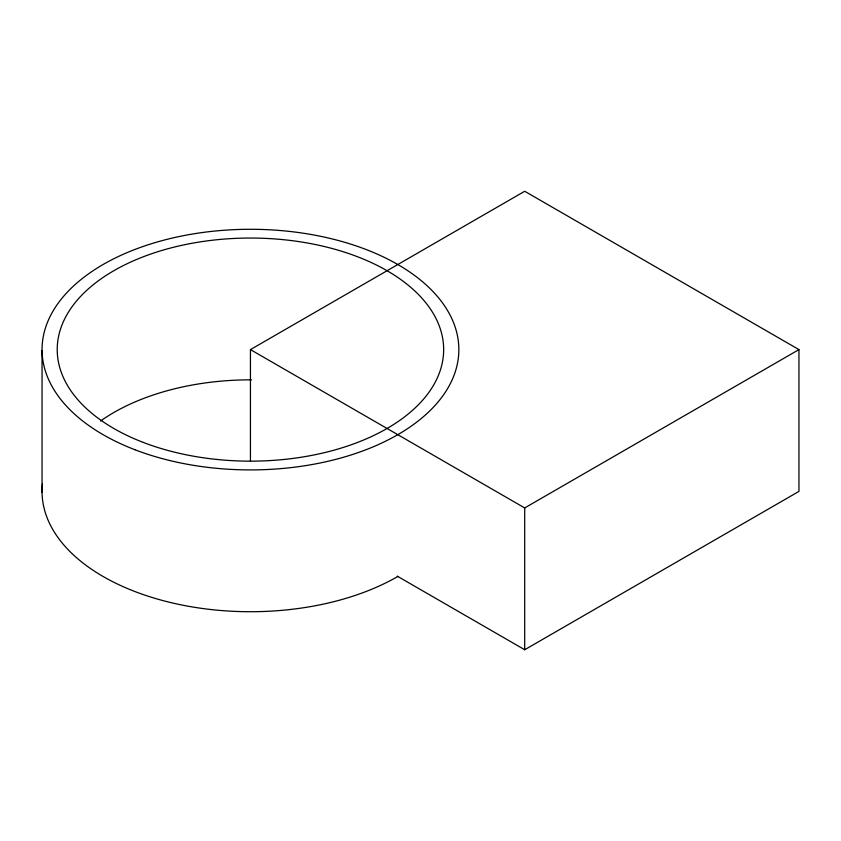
<?xml version="1.0" encoding="UTF-8"?>
<svg xmlns="http://www.w3.org/2000/svg" width="841" height="841" viewBox="0 0 841 841"><rect width="100%" height="100%" fill="white"/><g stroke="black" fill="none" stroke-linecap="round" stroke-linejoin="round"><path stroke-width="1.26" d="M250.439 461.204L250.439 349.604L524.7 191.264L798.95 349.604L798.95 491.396L524.7 649.736L397.246 576.148M250.439 349.604L524.7 507.943L798.95 349.604M524.7 507.943L524.7 649.736M42.05 350.508L42.05 492.311M397.867 576.442A208.4 120.316 0 0 1 164.626 601.042A208.4 120.316 0 0 1 42.471 483.722M100.531 421.026A193.209 111.548 0 0 1 251.491 379.848M134.949 449.746A208.4 120.316 0 0 0 458.419 357.278A208.4 120.316 0 0 0 157.971 241.777A208.4 120.316 0 0 0 134.949 449.746M143.359 442.45A193.209 111.548 0 0 0 443.26 356.721A193.209 111.548 0 0 0 164.71 249.63A193.209 111.548 0 0 0 143.359 442.45"/></g></svg>
